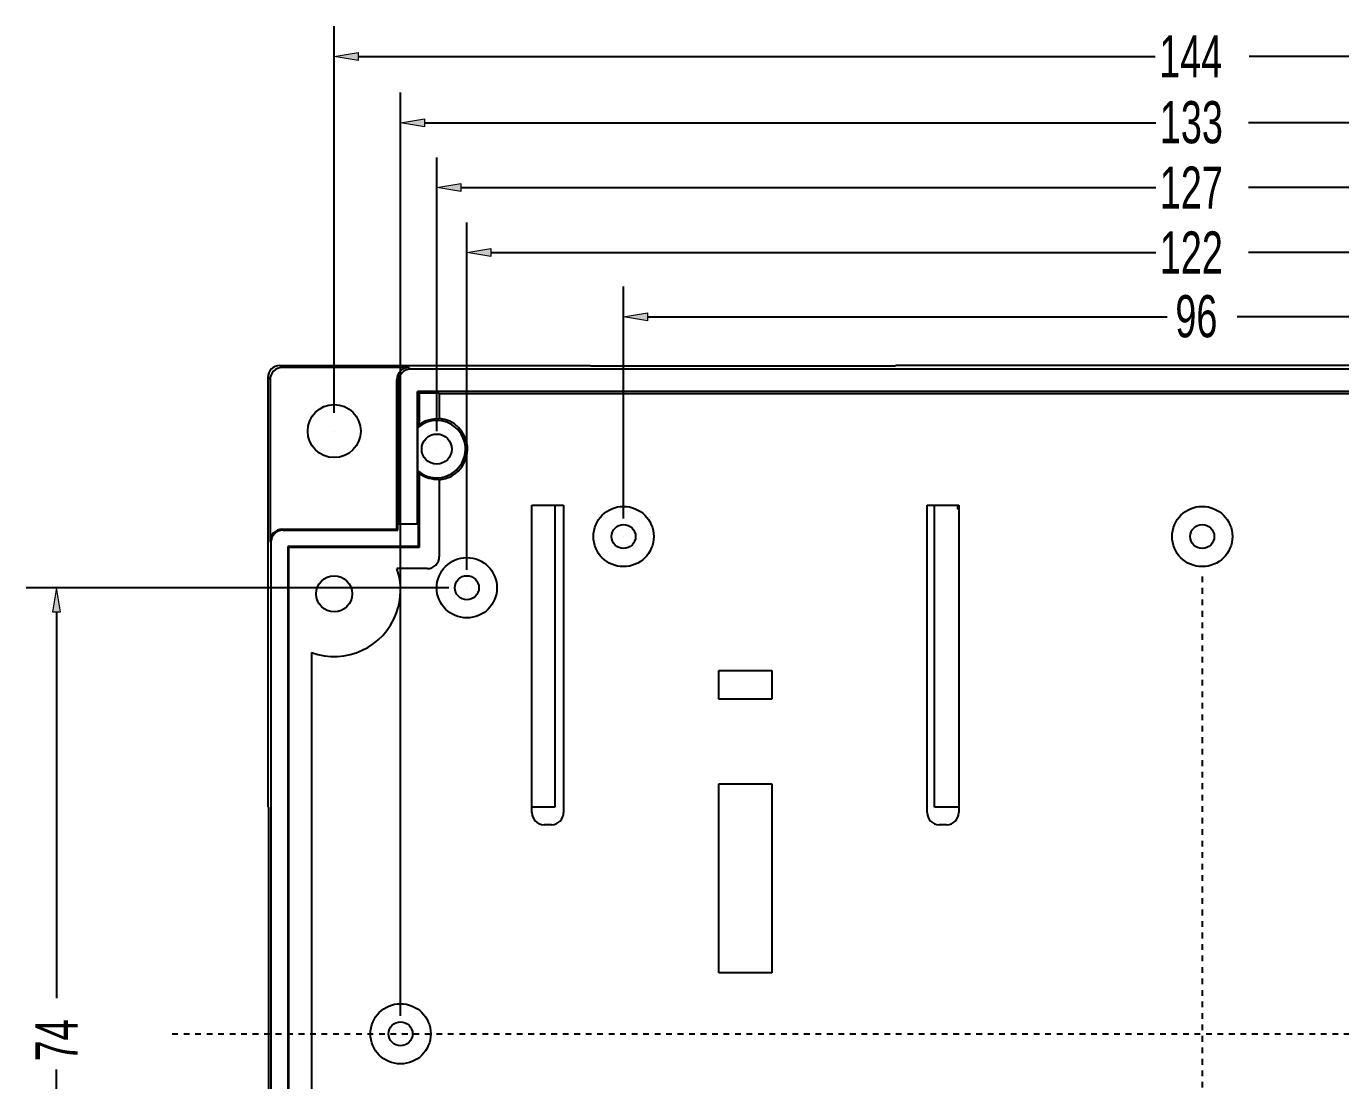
# Model space of a CAD drawing. Header units: inches. Extents: x 0 to 800, y 356 to 444.
# Drawn here: x 262.25 to 285.14, y 406.25 to 424.61 of the extents above; entities that cross this region are included whole.
import ezdxf

# ---------------------------------------------------------------- set-up
doc = ezdxf.new("R2010")
doc.units = ezdxf.units.IN
doc.header["$MEASUREMENT"] = 0
doc.linetypes.add('AI-Linetype-13', pattern=[0.125948, 0.078717, -0.015743, 0.015743, -0.015743])
doc.linetypes.add('AI-Linetype-14', pattern=[0.125948, 0.078717, -0.015743, 0.015743, -0.015743])

# ---------------------------------------------------------------- blocks, each defined once
blk = doc.blocks.new('block 1022')
at = {"color": 7, "lineweight": 25, "true_color": 0xffffff}
blk.add_lwpolyline([(266.46, 418.499), (266.46, 411.022)], dxfattribs=at)
blk = doc.blocks.new('block 1024')
at = {"color": 7, "lineweight": 25, "true_color": 0xffffff}
blk.add_lwpolyline([(266.476, 403.387), (266.476, 411.006)], dxfattribs=at)
blk = doc.blocks.new('block 1025')
at = {"color": 7, "lineweight": 25, "true_color": 0xffffff}
blk.add_lwpolyline([(266.497, 418.462), (266.497, 415.646)], dxfattribs=at)
blk = doc.blocks.new('block 1027')
at = {"color": 7, "lineweight": 25, "true_color": 0xffffff}
blk.add_lwpolyline([(266.513, 415.63), (266.513, 398.511)], dxfattribs=at)
blk = doc.blocks.new('block 1028')
at = {"color": 7, "lineweight": 25, "true_color": 0xffffff}
blk.add_lwpolyline([(266.804, 415.554), (266.804, 398.587)], dxfattribs=at)
blk = doc.blocks.new('block 1029')
at = {"color": 7, "lineweight": 25, "true_color": 0xffffff}
blk.add_lwpolyline([(266.817, 415.54), (266.817, 398.601)], dxfattribs=at)
blk = doc.blocks.new('block 1030')
at = {"color": 7, "lineweight": 25, "true_color": 0xffffff}
blk.add_lwpolyline([(267.218, 413.711), (267.218, 400.556)], dxfattribs=at)
blk = doc.blocks.new('block 1032')
at = {"color": 7, "lineweight": 25, "true_color": 0xffffff}
blk.add_lwpolyline([(268.706, 415.855), (268.706, 418.462)], dxfattribs=at)
blk = doc.blocks.new('block 1034')
at = {"color": 7, "lineweight": 25, "true_color": 0xffffff}
blk.add_lwpolyline([(268.722, 415.84), (268.722, 415.95)], dxfattribs=at)
blk = doc.blocks.new('block 1035')
at = {"color": 7, "lineweight": 25, "true_color": 0xffffff}
blk.add_lwpolyline([(268.736, 418.433), (268.736, 415.95)], dxfattribs=at)
blk = doc.blocks.new('block 1038')
at = {"color": 7, "lineweight": 25, "true_color": 0xffffff}
blk.add_lwpolyline([(269.067, 415.95), (269.067, 418.255)], dxfattribs=at)
blk = doc.blocks.new('block 1040')
at = {"color": 7, "lineweight": 25, "true_color": 0xffffff}
blk.add_lwpolyline([(269.071, 416.875), (269.071, 417.627)], dxfattribs=at)
blk = doc.blocks.new('block 1042')
at = {"color": 7, "lineweight": 25, "true_color": 0xffffff}
blk.add_lwpolyline([(269.081, 415.554), (269.081, 415.95)], dxfattribs=at)
blk = doc.blocks.new('block 1043')
at = {"color": 7, "lineweight": 25, "true_color": 0xffffff}
blk.add_lwpolyline([(269.095, 418.228), (269.095, 417.676)], dxfattribs=at)
blk = doc.blocks.new('block 1044')
at = {"color": 7, "lineweight": 25, "true_color": 0xffffff}
blk.add_lwpolyline([(269.095, 416.826), (269.095, 415.54)], dxfattribs=at)
blk = doc.blocks.new('block 1047')
at = {"color": 7, "lineweight": 25, "true_color": 0xffffff}
blk.add_lwpolyline([(269.444, 418.228), (269.444, 417.772)], dxfattribs=at)
blk = doc.blocks.new('block 1048')
at = {"color": 7, "lineweight": 25, "true_color": 0xffffff}
blk.add_lwpolyline([(269.444, 416.73), (269.444, 415.38)], dxfattribs=at)
blk = doc.blocks.new('block 1052')
at = {"color": 7, "lineweight": 25, "true_color": 0xffffff}
blk.add_lwpolyline([(271.058, 410.922), (271.058, 416.275)], dxfattribs=at)
blk = doc.blocks.new('block 1054')
at = {"color": 7, "lineweight": 25, "true_color": 0xffffff}
blk.add_lwpolyline([(271.457, 416.275), (271.457, 411.015)], dxfattribs=at)
blk = doc.blocks.new('block 1055')
at = {"color": 7, "lineweight": 25, "true_color": 0xffffff}
blk.add_lwpolyline([(271.608, 416.275), (271.608, 410.922)], dxfattribs=at)
blk = doc.blocks.new('block 1060')
at = {"color": 7, "lineweight": 25, "true_color": 0xffffff}
blk.add_lwpolyline([(266.46, 411.022), (266.476, 411.006)], dxfattribs=at)
blk = doc.blocks.new('block 1061')
at = {"color": 7, "lineweight": 25, "true_color": 0xffffff}
blk.add_lwpolyline([(274.311, 408.13), (274.311, 411.426)], dxfattribs=at)
blk = doc.blocks.new('block 1062')
at = {"color": 7, "lineweight": 25, "true_color": 0xffffff}
blk.add_lwpolyline([(274.311, 412.896), (274.311, 413.399)], dxfattribs=at)
blk = doc.blocks.new('block 1067')
at = {"color": 7, "lineweight": 25, "true_color": 0xffffff}
blk.add_lwpolyline([(266.513, 415.63), (266.497, 415.646)], dxfattribs=at)
blk = doc.blocks.new('block 1068')
at = {"color": 7, "lineweight": 25, "true_color": 0xffffff}
blk.add_lwpolyline([(266.804, 415.554), (266.817, 415.54)], dxfattribs=at)
blk = doc.blocks.new('block 1069')
at = {"color": 7, "lineweight": 25, "true_color": 0xffffff}
blk.add_lwpolyline([(266.723, 415.84), (266.707, 415.855)], dxfattribs=at)
blk = doc.blocks.new('block 1070')
at = {"color": 7, "lineweight": 25, "true_color": 0xffffff}
blk.add_lwpolyline([(275.235, 413.399), (275.235, 412.896)], dxfattribs=at)
blk = doc.blocks.new('block 1071')
at = {"color": 7, "lineweight": 25, "true_color": 0xffffff}
blk.add_lwpolyline([(275.235, 411.426), (275.235, 408.13)], dxfattribs=at)
blk = doc.blocks.new('block 1084')
at = {"color": 7, "lineweight": 25, "true_color": 0xffffff}
blk.add_lwpolyline([(268.722, 415.84), (268.706, 415.855)], dxfattribs=at)
blk = doc.blocks.new('block 1085')
at = {"color": 7, "lineweight": 25, "true_color": 0xffffff}
blk.add_lwpolyline([(269.081, 415.554), (269.095, 415.54)], dxfattribs=at)
blk = doc.blocks.new('block 1086')
at = {"color": 7, "lineweight": 25, "true_color": 0xffffff}
blk.add_lwpolyline([(266.46, 418.499), (266.497, 418.462)], dxfattribs=at)
blk = doc.blocks.new('block 1087')
at = {"color": 7, "lineweight": 25, "true_color": 0xffffff}
blk.add_lwpolyline([(266.67, 418.708), (266.707, 418.672)], dxfattribs=at)
blk = doc.blocks.new('block 1088')
at = {"color": 7, "lineweight": 25, "true_color": 0xffffff}
blk.add_lwpolyline([(278.467, 416.275), (278.468, 416.214)], dxfattribs=at)
blk = doc.blocks.new('block 1089')
at = {"color": 7, "lineweight": 25, "true_color": 0xffffff}
blk.add_lwpolyline([(277.938, 410.922), (277.938, 416.275)], dxfattribs=at)
blk = doc.blocks.new('block 1090')
at = {"color": 7, "lineweight": 25, "true_color": 0xffffff}
blk.add_lwpolyline([(278.068, 411.015), (278.068, 416.275)], dxfattribs=at)
blk = doc.blocks.new('block 1092')
at = {"color": 7, "lineweight": 25, "true_color": 0xffffff}
blk.add_lwpolyline([(278.488, 416.275), (278.488, 410.922)], dxfattribs=at)
blk = doc.blocks.new('block 1094')
at = {"color": 7, "lineweight": 25, "true_color": 0xffffff}
blk.add_lwpolyline([(268.706, 418.462), (268.736, 418.433)], dxfattribs=at)
blk = doc.blocks.new('block 1095')
at = {"color": 7, "lineweight": 25, "true_color": 0xffffff}
blk.add_lwpolyline([(269.067, 418.255), (269.095, 418.228)], dxfattribs=at)
blk = doc.blocks.new('block 1096')
at = {"color": 7, "lineweight": 25, "true_color": 0xffffff}
blk.add_lwpolyline([(268.916, 418.672), (268.945, 418.643)], dxfattribs=at)
blk = doc.blocks.new('block 1097')
at = {"color": 7, "lineweight": 25, "true_color": 0xffffff}
blk.add_lwpolyline([(277.391, 418.708), (277.376, 418.693)], dxfattribs=at)
blk = doc.blocks.new('block 1106')
at = {"color": 7, "lineweight": 25, "true_color": 0xffffff}
blk.add_lwpolyline([(272.086, 418.693), (272.071, 418.708)], dxfattribs=at)
blk = doc.blocks.new('block 1116')
at = {"color": 7, "lineweight": 25, "true_color": 0xffffff}
blk.add_lwpolyline([(275.235, 408.13), (274.311, 408.13)], dxfattribs=at)
blk = doc.blocks.new('block 1133')
at = {"color": 7, "lineweight": 25, "true_color": 0xffffff}
blk.add_lwpolyline([(278.278, 410.712), (278.147, 410.712)], dxfattribs=at)
blk = doc.blocks.new('block 1134')
at = {"color": 7, "lineweight": 25, "true_color": 0xffffff}
blk.add_lwpolyline([(271.399, 410.712), (271.268, 410.712)], dxfattribs=at)
blk = doc.blocks.new('block 1137')
at = {"color": 7, "lineweight": 25, "true_color": 0xffffff}
blk.add_lwpolyline([(278.488, 411.015), (278.068, 411.015)], dxfattribs=at)
blk = doc.blocks.new('block 1138')
at = {"color": 7, "lineweight": 25, "true_color": 0xffffff}
blk.add_lwpolyline([(271.457, 411.015), (271.058, 411.015)], dxfattribs=at)
blk = doc.blocks.new('block 1143')
at = {"color": 7, "lineweight": 25, "true_color": 0xffffff}
blk.add_lwpolyline([(274.311, 411.426), (275.235, 411.426)], dxfattribs=at)
blk = doc.blocks.new('block 1146')
at = {"color": 7, "lineweight": 25, "true_color": 0xffffff}
blk.add_lwpolyline([(275.235, 412.896), (274.311, 412.896)], dxfattribs=at)
blk = doc.blocks.new('block 1153')
at = {"color": 7, "lineweight": 25, "true_color": 0xffffff}
blk.add_lwpolyline([(274.311, 413.399), (275.235, 413.399)], dxfattribs=at)
blk = doc.blocks.new('block 1155')
at = {"color": 7, "lineweight": 25, "true_color": 0xffffff}
blk.add_lwpolyline([(269.234, 415.17), (268.706, 415.17)], dxfattribs=at)
blk = doc.blocks.new('block 1166')
at = {"color": 7, "lineweight": 25, "true_color": 0xffffff}
blk.add_lwpolyline([(269.095, 415.54), (266.817, 415.54)], dxfattribs=at)
blk = doc.blocks.new('block 1168')
at = {"color": 7, "lineweight": 25, "true_color": 0xffffff}
blk.add_lwpolyline([(269.081, 415.554), (266.804, 415.554)], dxfattribs=at)
blk = doc.blocks.new('block 1169')
at = {"color": 7, "lineweight": 25, "true_color": 0xffffff}
blk.add_lwpolyline([(266.723, 415.84), (268.722, 415.84)], dxfattribs=at)
blk = doc.blocks.new('block 1171')
at = {"color": 7, "lineweight": 25, "true_color": 0xffffff}
blk.add_lwpolyline([(266.707, 415.855), (268.706, 415.855)], dxfattribs=at)
blk = doc.blocks.new('block 1173')
at = {"color": 7, "lineweight": 25, "true_color": 0xffffff}
blk.add_lwpolyline([(268.722, 415.95), (269.081, 415.95)], dxfattribs=at)
blk = doc.blocks.new('block 1175')
at = {"color": 7, "lineweight": 25, "true_color": 0xffffff}
blk.add_lwpolyline([(278.468, 416.214), (278.488, 416.214)], dxfattribs=at)
blk = doc.blocks.new('block 1176')
at = {"color": 7, "lineweight": 25, "true_color": 0xffffff}
blk.add_lwpolyline([(271.058, 416.275), (271.608, 416.275)], dxfattribs=at)
blk = doc.blocks.new('block 1177')
at = {"color": 7, "lineweight": 25, "true_color": 0xffffff}
blk.add_lwpolyline([(277.938, 416.275), (278.488, 416.275)], dxfattribs=at)
blk = doc.blocks.new('block 1201')
at = {"color": 7, "lineweight": 25, "true_color": 0xffffff}
blk.add_lwpolyline([(296.013, 418.215), (269.444, 418.215)], dxfattribs=at)
blk = doc.blocks.new('block 1203')
at = {"color": 7, "lineweight": 25, "true_color": 0xffffff}
blk.add_lwpolyline([(269.444, 418.228), (269.095, 418.228)], dxfattribs=at)
blk = doc.blocks.new('block 1204')
at = {"color": 7, "lineweight": 25, "true_color": 0xffffff}
blk.add_lwpolyline([(296.389, 418.255), (269.067, 418.255)], dxfattribs=at)
blk = doc.blocks.new('block 1205')
at = {"color": 7, "lineweight": 25, "true_color": 0xffffff}
blk.add_lwpolyline([(296.511, 418.643), (268.945, 418.643)], dxfattribs=at)
blk = doc.blocks.new('block 1207')
at = {"color": 7, "lineweight": 25, "true_color": 0xffffff}
blk.add_lwpolyline([(268.916, 418.672), (266.707, 418.672)], dxfattribs=at)
blk = doc.blocks.new('block 1209')
at = {"color": 7, "lineweight": 25, "true_color": 0xffffff}
blk.add_lwpolyline([(277.376, 418.693), (272.086, 418.693)], dxfattribs=at)
blk = doc.blocks.new('block 1210')
at = {"color": 7, "lineweight": 25, "true_color": 0xffffff}
blk.add_lwpolyline([(288.065, 418.708), (277.391, 418.708)], dxfattribs=at)
blk = doc.blocks.new('block 1211')
at = {"color": 7, "lineweight": 25, "true_color": 0xffffff}
blk.add_lwpolyline([(266.67, 418.708), (272.071, 418.708)], dxfattribs=at)
blk = doc.blocks.new('block 1555')
at = {"color": 7, "lineweight": 25, "true_color": 0xffffff}
blk.add_open_spline([(267.218, 413.711), (267.816, 413.492), (268.479, 413.8), (268.698, 414.398), (268.79, 414.647), (268.792, 414.92), (268.706, 415.17)], degree=3, knots=[0, 0, 0, 0, 1, 1, 1, 2, 2, 2, 2], dxfattribs=at)
blk = doc.blocks.new('block 1556')
at = {"color": 7, "lineweight": 25, "true_color": 0xffffff}
blk.add_open_spline([(269.071, 416.875), (269.079, 416.859), (269.087, 416.843), (269.095, 416.826)], degree=3, dxfattribs=at)
blk = doc.blocks.new('block 1557')
at = {"color": 7, "lineweight": 25, "true_color": 0xffffff}
blk.add_open_spline([(269.095, 417.676), (269.087, 417.66), (269.079, 417.644), (269.071, 417.627)], degree=3, dxfattribs=at)
blk = doc.blocks.new('block 1558')
at = {"color": 7, "lineweight": 25, "true_color": 0xffffff}
blk.add_open_spline([(269.444, 416.718), (269.738, 416.742), (269.958, 417.001), (269.933, 417.296), (269.912, 417.557), (269.705, 417.763), (269.444, 417.785)], degree=3, knots=[0, 0, 0, 0, 1, 1, 1, 2, 2, 2, 2], dxfattribs=at)
blk = doc.blocks.new('block 1559')
at = {"color": 7, "lineweight": 25, "true_color": 0xffffff}
blk.add_open_spline([(273.177, 415.729), (273.177, 416.02), (272.942, 416.254), (272.652, 416.254), (272.363, 416.254), (272.128, 416.02), (272.128, 415.729), (272.128, 415.439), (272.363, 415.205), (272.652, 415.205), (272.942, 415.205), (273.177, 415.439), (273.177, 415.729), (273.177, 415.729), (273.177, 415.729), (273.177, 415.729)], degree=3, knots=[0, 0, 0, 0, 1, 1, 1, 2, 2, 2, 3, 3, 3, 4, 4, 4, 5, 5, 5, 5], dxfattribs=at)
blk = doc.blocks.new('block 1560')
at = {"color": 7, "lineweight": 25, "true_color": 0xffffff}
blk.add_open_spline([(269.294, 407.07), (269.294, 407.36), (269.059, 407.595), (268.769, 407.595), (268.479, 407.595), (268.244, 407.36), (268.244, 407.07), (268.244, 406.781), (268.479, 406.546), (268.769, 406.546), (269.059, 406.546), (269.294, 406.781), (269.294, 407.07), (269.294, 407.07), (269.294, 407.07), (269.294, 407.07)], degree=3, knots=[0, 0, 0, 0, 1, 1, 1, 2, 2, 2, 3, 3, 3, 4, 4, 4, 5, 5, 5, 5], dxfattribs=at)
blk = doc.blocks.new('block 1561')
at = {"color": 7, "lineweight": 25, "true_color": 0xffffff}
blk.add_open_spline([(270.448, 414.837), (270.448, 415.127), (270.213, 415.362), (269.924, 415.362), (269.634, 415.362), (269.399, 415.127), (269.399, 414.837), (269.399, 414.547), (269.634, 414.312), (269.924, 414.312), (270.213, 414.312), (270.448, 414.547), (270.448, 414.837), (270.448, 414.837), (270.448, 414.837), (270.448, 414.837)], degree=3, knots=[0, 0, 0, 0, 1, 1, 1, 2, 2, 2, 3, 3, 3, 4, 4, 4, 5, 5, 5, 5], dxfattribs=at)
blk = doc.blocks.new('block 1562')
at = {"color": 7, "lineweight": 25, "true_color": 0xffffff}
blk.add_open_spline([(269.095, 416.826), (269.196, 416.754), (269.32, 416.72), (269.444, 416.73)], degree=3, dxfattribs=at)
blk = doc.blocks.new('block 1563')
at = {"color": 7, "lineweight": 25, "true_color": 0xffffff}
blk.add_open_spline([(269.444, 417.772), (269.32, 417.783), (269.196, 417.749), (269.095, 417.676)], degree=3, dxfattribs=at)
blk = doc.blocks.new('block 1564')
at = {"color": 7, "lineweight": 25, "true_color": 0xffffff}
blk.add_open_spline([(269.071, 416.875), (269.279, 416.694), (269.594, 416.716), (269.775, 416.923), (269.957, 417.131), (269.935, 417.446), (269.728, 417.627), (269.54, 417.792), (269.259, 417.792), (269.071, 417.627)], degree=3, knots=[0, 0, 0, 0, 1, 1, 1, 2, 2, 2, 3, 3, 3, 3], dxfattribs=at)
blk = doc.blocks.new('block 1565')
at = {"color": 7, "lineweight": 25, "true_color": 0xffffff}
blk.add_open_spline([(268.076, 417.566), (268.076, 417.821), (267.869, 418.028), (267.614, 418.028), (267.359, 418.028), (267.152, 417.821), (267.152, 417.566), (267.152, 417.311), (267.359, 417.104), (267.614, 417.104), (267.869, 417.104), (268.076, 417.311), (268.076, 417.566), (268.076, 417.566), (268.076, 417.566), (268.076, 417.566)], degree=3, knots=[0, 0, 0, 0, 1, 1, 1, 2, 2, 2, 3, 3, 3, 4, 4, 4, 5, 5, 5, 5], dxfattribs=at)
blk = doc.blocks.new('block 1566')
at = {"color": 7, "lineweight": 25, "true_color": 0xffffff}
blk.add_open_spline([(267.929, 414.732), (267.929, 414.906), (267.788, 415.047), (267.614, 415.047), (267.44, 415.047), (267.299, 414.906), (267.299, 414.732), (267.299, 414.558), (267.44, 414.417), (267.614, 414.417), (267.788, 414.417), (267.929, 414.558), (267.929, 414.732), (267.929, 414.732), (267.929, 414.732), (267.929, 414.732)], degree=3, knots=[0, 0, 0, 0, 1, 1, 1, 2, 2, 2, 3, 3, 3, 4, 4, 4, 5, 5, 5, 5], dxfattribs=at)
blk = doc.blocks.new('block 1567')
at = {"color": 7, "lineweight": 25, "true_color": 0xffffff}
blk.add_open_spline([(269.662, 417.251), (269.662, 417.396), (269.544, 417.514), (269.399, 417.514), (269.254, 417.514), (269.137, 417.396), (269.137, 417.251), (269.137, 417.106), (269.254, 416.989), (269.399, 416.989), (269.544, 416.989), (269.662, 417.106), (269.662, 417.251), (269.662, 417.251), (269.662, 417.251), (269.662, 417.251)], degree=3, knots=[0, 0, 0, 0, 1, 1, 1, 2, 2, 2, 3, 3, 3, 4, 4, 4, 5, 5, 5, 5], dxfattribs=at)
blk = doc.blocks.new('block 1568')
at = {"color": 7, "lineweight": 25, "true_color": 0xffffff}
blk.add_open_spline([(268.979, 407.07), (268.979, 407.187), (268.885, 407.28), (268.769, 407.28), (268.653, 407.28), (268.559, 407.187), (268.559, 407.07), (268.559, 406.955), (268.653, 406.861), (268.769, 406.861), (268.885, 406.861), (268.979, 406.955), (268.979, 407.07), (268.979, 407.07), (268.979, 407.07), (268.979, 407.07)], degree=3, knots=[0, 0, 0, 0, 1, 1, 1, 2, 2, 2, 3, 3, 3, 4, 4, 4, 5, 5, 5, 5], dxfattribs=at)
blk = doc.blocks.new('block 1569')
at = {"color": 7, "lineweight": 25, "true_color": 0xffffff}
blk.add_open_spline([(270.134, 414.837), (270.134, 414.953), (270.04, 415.047), (269.924, 415.047), (269.808, 415.047), (269.714, 414.953), (269.714, 414.837), (269.714, 414.721), (269.808, 414.627), (269.924, 414.627), (270.04, 414.627), (270.134, 414.721), (270.134, 414.837), (270.134, 414.837), (270.134, 414.837), (270.134, 414.837)], degree=3, knots=[0, 0, 0, 0, 1, 1, 1, 2, 2, 2, 3, 3, 3, 4, 4, 4, 5, 5, 5, 5], dxfattribs=at)
blk = doc.blocks.new('block 1570')
at = {"color": 7, "lineweight": 25, "true_color": 0xffffff}
blk.add_open_spline([(272.862, 415.729), (272.862, 415.845), (272.769, 415.939), (272.652, 415.939), (272.537, 415.939), (272.443, 415.845), (272.443, 415.729), (272.443, 415.613), (272.537, 415.52), (272.652, 415.52), (272.769, 415.52), (272.862, 415.613), (272.862, 415.729), (272.862, 415.729), (272.862, 415.729), (272.862, 415.729)], degree=3, knots=[0, 0, 0, 0, 1, 1, 1, 2, 2, 2, 3, 3, 3, 4, 4, 4, 5, 5, 5, 5], dxfattribs=at)
blk = doc.blocks.new('block 1571')
at = {"color": 7, "lineweight": 25, "true_color": 0xffffff}
blk.add_open_spline([(278.278, 410.712), (278.395, 410.712), (278.488, 410.807), (278.488, 410.922)], degree=3, dxfattribs=at)
blk = doc.blocks.new('block 1572')
at = {"color": 7, "lineweight": 25, "true_color": 0xffffff}
blk.add_open_spline([(277.938, 410.922), (277.938, 410.807), (278.031, 410.712), (278.147, 410.712)], degree=3, dxfattribs=at)
blk = doc.blocks.new('block 1573')
at = {"color": 7, "lineweight": 25, "true_color": 0xffffff}
blk.add_open_spline([(271.399, 410.712), (271.515, 410.712), (271.608, 410.807), (271.608, 410.922)], degree=3, dxfattribs=at)
blk = doc.blocks.new('block 1574')
at = {"color": 7, "lineweight": 25, "true_color": 0xffffff}
blk.add_open_spline([(271.058, 410.922), (271.058, 410.807), (271.152, 410.712), (271.268, 410.712)], degree=3, dxfattribs=at)
blk = doc.blocks.new('block 1575')
at = {"color": 7, "lineweight": 25, "true_color": 0xffffff}
blk.add_open_spline([(269.234, 415.17), (269.35, 415.17), (269.444, 415.265), (269.444, 415.38)], degree=3, dxfattribs=at)
blk = doc.blocks.new('block 1597')
at = {"color": 7, "lineweight": 25, "true_color": 0xffffff}
blk.add_open_spline([(283.253, 415.729), (283.253, 416.02), (283.018, 416.254), (282.729, 416.254), (282.438, 416.254), (282.204, 416.02), (282.204, 415.729), (282.204, 415.439), (282.438, 415.205), (282.729, 415.205), (283.018, 415.205), (283.253, 415.439), (283.253, 415.729), (283.253, 415.729), (283.253, 415.729), (283.253, 415.729)], degree=3, knots=[0, 0, 0, 0, 1, 1, 1, 2, 2, 2, 3, 3, 3, 4, 4, 4, 5, 5, 5, 5], dxfattribs=at)
blk = doc.blocks.new('block 1607')
at = {"color": 7, "lineweight": 25, "true_color": 0xffffff}
blk.add_open_spline([(282.938, 415.729), (282.938, 415.845), (282.844, 415.939), (282.729, 415.939), (282.612, 415.939), (282.519, 415.845), (282.519, 415.729), (282.519, 415.613), (282.612, 415.52), (282.729, 415.52), (282.844, 415.52), (282.938, 415.613), (282.938, 415.729), (282.938, 415.729), (282.938, 415.729), (282.938, 415.729)], degree=3, knots=[0, 0, 0, 0, 1, 1, 1, 2, 2, 2, 3, 3, 3, 4, 4, 4, 5, 5, 5, 5], dxfattribs=at)
blk = doc.blocks.new('block 1652')
at = {"color": 7, "lineweight": 25, "true_color": 0xffffff}
blk.add_open_spline([(266.67, 418.708), (266.554, 418.708), (266.46, 418.615), (266.46, 418.499)], degree=3, dxfattribs=at)
blk = doc.blocks.new('block 1660')
at = {"color": 7, "lineweight": 25, "true_color": 0xffffff}
blk.add_open_spline([(268.945, 418.643), (268.83, 418.643), (268.736, 418.549), (268.736, 418.433)], degree=3, dxfattribs=at)
blk = doc.blocks.new('block 1666')
at = {"color": 7, "lineweight": 25, "true_color": 0xffffff}
blk.add_open_spline([(268.916, 418.672), (268.8, 418.672), (268.706, 418.578), (268.706, 418.462)], degree=3, dxfattribs=at)
blk = doc.blocks.new('block 1667')
at = {"color": 7, "lineweight": 25, "true_color": 0xffffff}
blk.add_open_spline([(266.723, 415.84), (266.606, 415.84), (266.513, 415.746), (266.513, 415.63)], degree=3, dxfattribs=at)
blk = doc.blocks.new('block 1668')
at = {"color": 7, "lineweight": 25, "true_color": 0xffffff}
blk.add_open_spline([(266.707, 415.855), (266.591, 415.855), (266.497, 415.762), (266.497, 415.646)], degree=3, dxfattribs=at)
blk = doc.blocks.new('block 1673')
at = {"color": 7, "lineweight": 25, "true_color": 0xffffff}
blk.add_open_spline([(266.707, 418.672), (266.591, 418.672), (266.497, 418.578), (266.497, 418.462)], degree=3, dxfattribs=at)
blk = doc.blocks.new('block 3256')
at = {"color": 5, "lineweight": 25, "true_color": 0x0000ff}
blk.add_lwpolyline([(267.614, 417.881), (267.614, 424.613)], dxfattribs=at)
blk = doc.blocks.new('block 3258')
at = {"color": 5, "lineweight": 25, "true_color": 0x0000ff}
blk.add_lwpolyline([(268.034, 424.089), (281.909, 424.089)], dxfattribs=at)
blk = doc.blocks.new('block 3259')
at = {"color": 5, "lineweight": 25, "true_color": 0x0000ff}
blk.add_lwpolyline([(297.423, 424.089), (283.548, 424.089)], dxfattribs=at)
blk = doc.blocks.new('block 3260')
at = {"true_color": 0x0000ff}
h = blk.add_hatch(color=5, dxfattribs=at)
h.dxf.hatch_style = 2
h.paths.add_polyline_path([(268.034, 424.159), (268.034, 424.019), (267.614, 424.089)])
at = {"lineweight": 0}
blk.add_lwpolyline([(268.034, 424.159), (268.034, 424.019), (267.614, 424.089), (268.034, 424.159)], dxfattribs=at)
blk = doc.blocks.new('block 3262')
at = {"color": 3, "true_color": 0x00ff00, "insert": (281.979, 423.722), "char_height": 0.7347, "attachment_point": 7}
blk.add_mtext('\\fAdobe Song Std L|b0|i0|c0|p34;\\W0.67;144', dxfattribs=at)
blk = doc.blocks.new('block 3263')
at = {"lineweight": 0}
blk.add_lwpolyline([(267.614, 417.566), (267.614, 417.566)], dxfattribs=at)
blk = doc.blocks.new('block 3255')
for name in ['block 3256', 'block 3262', 'block 3260', 'block 3258', 'block 3259', 'block 3263']:
    blk.add_blockref(name, (0, 0))
blk = doc.blocks.new('block 3300')
at = {"color": 5, "lineweight": 25, "true_color": 0x0000ff}
blk.add_lwpolyline([(269.609, 414.837), (262.252, 414.837)], dxfattribs=at)
blk = doc.blocks.new('block 3301')
at = {"color": 5, "lineweight": 25, "true_color": 0x0000ff}
blk.add_lwpolyline([(269.609, 399.304), (262.252, 399.304)], dxfattribs=at)
blk = doc.blocks.new('block 3302')
at = {"color": 5, "lineweight": 25, "true_color": 0x0000ff}
blk.add_lwpolyline([(262.777, 414.417), (262.777, 407.69)], dxfattribs=at)
blk = doc.blocks.new('block 3303')
at = {"color": 5, "lineweight": 25, "true_color": 0x0000ff}
blk.add_lwpolyline([(262.777, 399.724), (262.777, 406.45)], dxfattribs=at)
blk = doc.blocks.new('block 3304')
at = {"true_color": 0x0000ff}
h = blk.add_hatch(color=5, dxfattribs=at)
h.dxf.hatch_style = 2
h.paths.add_polyline_path([(262.707, 414.417), (262.847, 414.417), (262.777, 414.837)])
at = {"lineweight": 0}
blk.add_lwpolyline([(262.707, 414.417), (262.847, 414.417), (262.777, 414.837), (262.707, 414.417)], dxfattribs=at)
blk = doc.blocks.new('block 3305')
at = {"true_color": 0x0000ff}
h = blk.add_hatch(color=5, dxfattribs=at)
h.dxf.hatch_style = 2
h.paths.add_polyline_path([(262.707, 399.724), (262.847, 399.724), (262.777, 399.304)])
at = {"lineweight": 0}
blk.add_lwpolyline([(262.707, 399.724), (262.847, 399.724), (262.777, 399.304), (262.707, 399.724)], dxfattribs=at)
blk = doc.blocks.new('block 3306')
at = {"color": 3, "true_color": 0x00ff00, "insert": (263.145, 406.59), "char_height": 0.7347, "attachment_point": 7, "rotation": 90}
blk.add_mtext('\\fAdobe Song Std L|b0|i0|c0|p34;\\W0.67;74', dxfattribs=at)
blk = doc.blocks.new('block 3307')
at = {"lineweight": 0}
blk.add_lwpolyline([(269.924, 414.837), (269.924, 414.837)], dxfattribs=at)
blk = doc.blocks.new('block 3308')
at = {"lineweight": 0}
blk.add_lwpolyline([(269.924, 399.304), (269.924, 399.304)], dxfattribs=at)
blk = doc.blocks.new('block 3309')
at = {"lineweight": 0}
blk.add_lwpolyline([(262.777, 399.304), (262.777, 399.304)], dxfattribs=at)
blk = doc.blocks.new('block 3299')
for name in ['block 3300', 'block 3304', 'block 3307', 'block 3302', 'block 3306', 'block 3303', 'block 3305', 'block 3301', 'block 3309', 'block 3308']:
    blk.add_blockref(name, (0, 0))
blk = doc.blocks.new('block 3343')
at = {"color": 6, "linetype": 'AI-Linetype-13', "lineweight": 25, "true_color": 0xff00ff}
blk.add_lwpolyline([(264.794, 407.07), (299.648, 407.07)], dxfattribs=at)
blk = doc.blocks.new('block 3344')
at = {"color": 6, "linetype": 'AI-Linetype-14', "lineweight": 25, "true_color": 0xff00ff}
blk.add_lwpolyline([(282.729, 415.033), (282.729, 399.172)], dxfattribs=at)
blk = doc.blocks.new('block 3346')
at = {"color": 5, "lineweight": 25, "true_color": 0x0000ff}
blk.add_lwpolyline([(269.399, 417.566), (269.399, 422.329)], dxfattribs=at)
blk = doc.blocks.new('block 3348')
at = {"color": 5, "lineweight": 25, "true_color": 0x0000ff}
blk.add_lwpolyline([(269.819, 421.804), (281.921, 421.804)], dxfattribs=at)
blk = doc.blocks.new('block 3349')
at = {"color": 5, "lineweight": 25, "true_color": 0x0000ff}
blk.add_lwpolyline([(295.638, 421.804), (283.536, 421.804)], dxfattribs=at)
blk = doc.blocks.new('block 3350')
at = {"true_color": 0x0000ff}
h = blk.add_hatch(color=5, dxfattribs=at)
h.dxf.hatch_style = 2
h.paths.add_polyline_path([(269.819, 421.874), (269.819, 421.734), (269.399, 421.804)])
at = {"lineweight": 0}
blk.add_lwpolyline([(269.819, 421.874), (269.819, 421.734), (269.399, 421.804), (269.819, 421.874)], dxfattribs=at)
blk = doc.blocks.new('block 3352')
at = {"color": 3, "true_color": 0x00ff00, "insert": (281.99, 421.437), "char_height": 0.7347, "attachment_point": 7}
blk.add_mtext('\\fAdobe Song Std L|b0|i0|c0|p34;\\W0.67;127', dxfattribs=at)
blk = doc.blocks.new('block 3353')
at = {"lineweight": 0}
blk.add_lwpolyline([(269.399, 417.251), (269.399, 417.251)], dxfattribs=at)
blk = doc.blocks.new('block 3345')
for name in ['block 3346', 'block 3352', 'block 3350', 'block 3348', 'block 3349', 'block 3353']:
    blk.add_blockref(name, (0, 0))
blk = doc.blocks.new('block 3357')
at = {"color": 5, "lineweight": 25, "true_color": 0x0000ff}
blk.add_lwpolyline([(268.769, 407.385), (268.769, 423.459)], dxfattribs=at)
blk = doc.blocks.new('block 3359')
at = {"color": 5, "lineweight": 25, "true_color": 0x0000ff}
blk.add_lwpolyline([(269.189, 422.934), (281.921, 422.934)], dxfattribs=at)
blk = doc.blocks.new('block 3360')
at = {"color": 5, "lineweight": 25, "true_color": 0x0000ff}
blk.add_lwpolyline([(296.268, 422.934), (283.536, 422.934)], dxfattribs=at)
blk = doc.blocks.new('block 3361')
at = {"true_color": 0x0000ff}
h = blk.add_hatch(color=5, dxfattribs=at)
h.dxf.hatch_style = 2
h.paths.add_polyline_path([(269.189, 423.004), (269.189, 422.864), (268.769, 422.934)])
at = {"lineweight": 0}
blk.add_lwpolyline([(269.189, 423.004), (269.189, 422.864), (268.769, 422.934), (269.189, 423.004)], dxfattribs=at)
blk = doc.blocks.new('block 3363')
at = {"color": 3, "true_color": 0x00ff00, "insert": (281.99, 422.566), "char_height": 0.7347, "attachment_point": 7}
blk.add_mtext('\\fAdobe Song Std L|b0|i0|c0|p34;\\W0.67;133', dxfattribs=at)
blk = doc.blocks.new('block 3364')
at = {"lineweight": 0}
blk.add_lwpolyline([(268.769, 407.07), (268.769, 407.07)], dxfattribs=at)
blk = doc.blocks.new('block 3356')
for name in ['block 3357', 'block 3363', 'block 3361', 'block 3359', 'block 3360', 'block 3364']:
    blk.add_blockref(name, (0, 0))
blk = doc.blocks.new('block 3368')
at = {"color": 5, "lineweight": 25, "true_color": 0x0000ff}
blk.add_lwpolyline([(269.924, 415.152), (269.924, 421.199)], dxfattribs=at)
blk = doc.blocks.new('block 3370')
at = {"color": 5, "lineweight": 25, "true_color": 0x0000ff}
blk.add_lwpolyline([(270.344, 420.674), (281.921, 420.674)], dxfattribs=at)
blk = doc.blocks.new('block 3371')
at = {"color": 5, "lineweight": 25, "true_color": 0x0000ff}
blk.add_lwpolyline([(295.113, 420.674), (283.536, 420.674)], dxfattribs=at)
blk = doc.blocks.new('block 3372')
at = {"true_color": 0x0000ff}
h = blk.add_hatch(color=5, dxfattribs=at)
h.dxf.hatch_style = 2
h.paths.add_polyline_path([(270.344, 420.744), (270.344, 420.604), (269.924, 420.674)])
at = {"lineweight": 0}
blk.add_lwpolyline([(270.344, 420.744), (270.344, 420.604), (269.924, 420.674), (270.344, 420.744)], dxfattribs=at)
blk = doc.blocks.new('block 3374')
at = {"color": 3, "true_color": 0x00ff00, "insert": (281.99, 420.307), "char_height": 0.7347, "attachment_point": 7}
blk.add_mtext('\\fAdobe Song Std L|b0|i0|c0|p34;\\W0.67;122', dxfattribs=at)
blk = doc.blocks.new('block 3375')
at = {"lineweight": 0}
blk.add_lwpolyline([(269.924, 414.837), (269.924, 414.837)], dxfattribs=at)
blk = doc.blocks.new('block 3367')
for name in ['block 3368', 'block 3374', 'block 3372', 'block 3370', 'block 3371', 'block 3375']:
    blk.add_blockref(name, (0, 0))
blk = doc.blocks.new('block 3379')
at = {"color": 5, "lineweight": 25, "true_color": 0x0000ff}
blk.add_lwpolyline([(272.652, 416.044), (272.652, 420.08)], dxfattribs=at)
blk = doc.blocks.new('block 3380')
at = {"color": 5, "lineweight": 25, "true_color": 0x0000ff}
blk.add_lwpolyline([(292.804, 416.044), (292.804, 420.08)], dxfattribs=at)
blk = doc.blocks.new('block 3381')
at = {"color": 5, "lineweight": 25, "true_color": 0x0000ff}
blk.add_lwpolyline([(273.072, 419.555), (282.12, 419.555)], dxfattribs=at)
blk = doc.blocks.new('block 3382')
at = {"color": 5, "lineweight": 25, "true_color": 0x0000ff}
blk.add_lwpolyline([(292.384, 419.555), (283.337, 419.555)], dxfattribs=at)
blk = doc.blocks.new('block 3383')
at = {"true_color": 0x0000ff}
h = blk.add_hatch(color=5, dxfattribs=at)
h.dxf.hatch_style = 2
h.paths.add_polyline_path([(273.072, 419.625), (273.072, 419.485), (272.652, 419.555)])
at = {"lineweight": 0}
blk.add_lwpolyline([(273.072, 419.625), (273.072, 419.485), (272.652, 419.555), (273.072, 419.625)], dxfattribs=at)
blk = doc.blocks.new('block 3384')
at = {"true_color": 0x0000ff}
h = blk.add_hatch(color=5, dxfattribs=at)
h.dxf.hatch_style = 2
h.paths.add_polyline_path([(292.384, 419.625), (292.384, 419.485), (292.804, 419.555)])
at = {"lineweight": 0}
blk.add_lwpolyline([(292.384, 419.625), (292.384, 419.485), (292.804, 419.555), (292.384, 419.625)], dxfattribs=at)
blk = doc.blocks.new('block 3385')
at = {"color": 3, "true_color": 0x00ff00, "insert": (282.26, 419.188), "char_height": 0.7347, "attachment_point": 7}
blk.add_mtext('\\fAdobe Song Std L|b0|i0|c0|p34;\\W0.67;96', dxfattribs=at)
blk = doc.blocks.new('block 3386')
at = {"lineweight": 0}
blk.add_lwpolyline([(272.652, 415.729), (272.652, 415.729)], dxfattribs=at)
blk = doc.blocks.new('block 3387')
at = {"lineweight": 0}
blk.add_lwpolyline([(292.804, 415.729), (292.804, 415.729)], dxfattribs=at)
blk = doc.blocks.new('block 3388')
at = {"lineweight": 0}
blk.add_lwpolyline([(292.804, 419.555), (292.804, 419.555)], dxfattribs=at)
blk = doc.blocks.new('block 3378')
for name in ['block 3379', 'block 3380', 'block 3385', 'block 3383', 'block 3381', 'block 3382', 'block 3384', 'block 3388', 'block 3386', 'block 3387']:
    blk.add_blockref(name, (0, 0))

msp = doc.modelspace()

# ---------------------------------------------------------------- block references
for name in ['block 3255', 'block 3356', 'block 3345', 'block 3367', 'block 3378', 'block 1652', 'block 1673', 'block 1087', 'block 1211', 'block 1207', 'block 1666', 'block 1660', 'block 1096', 'block 1205', 'block 1106', 'block 1209', 'block 1097', 'block 1210', 'block 1022', 'block 1086', 'block 1025', 'block 1032', 'block 1094', 'block 1035', 'block 1038', 'block 1095', 'block 1204', 'block 1043', 'block 1203', 'block 1047', 'block 1201', 'block 1565', 'block 1564', 'block 1563', 'block 1558', 'block 1557', 'block 1040', 'block 1567', 'block 1556', 'block 1044', 'block 1562', 'block 1048', 'block 1052', 'block 1176', 'block 1054', 'block 1055', 'block 1559', 'block 1089', 'block 1177', 'block 1090', 'block 1088', 'block 1175', 'block 1092', 'block 1597', 'block 1034', 'block 1173', 'block 1042', 'block 1570', 'block 1607', 'block 1668', 'block 1067', 'block 1667', 'block 1027', 'block 1069', 'block 1171', 'block 1169', 'block 1084', 'block 1028', 'block 1068', 'block 1168', 'block 1029', 'block 1166', 'block 1085', 'block 1575', 'block 1561', 'block 1555', 'block 1566', 'block 1155', 'block 1569', 'block 3344', 'block 3299', 'block 1030', 'block 1062', 'block 1153', 'block 1070', 'block 1146', 'block 1061', 'block 1143', 'block 1071', 'block 1060', 'block 1024', 'block 1138', 'block 1574', 'block 1573', 'block 1572', 'block 1137', 'block 1571', 'block 1134', 'block 1133', 'block 1116', 'block 1560', 'block 1568', 'block 3343']:
    msp.add_blockref(name, (0, 0))

doc.saveas('drawing.dxf')
